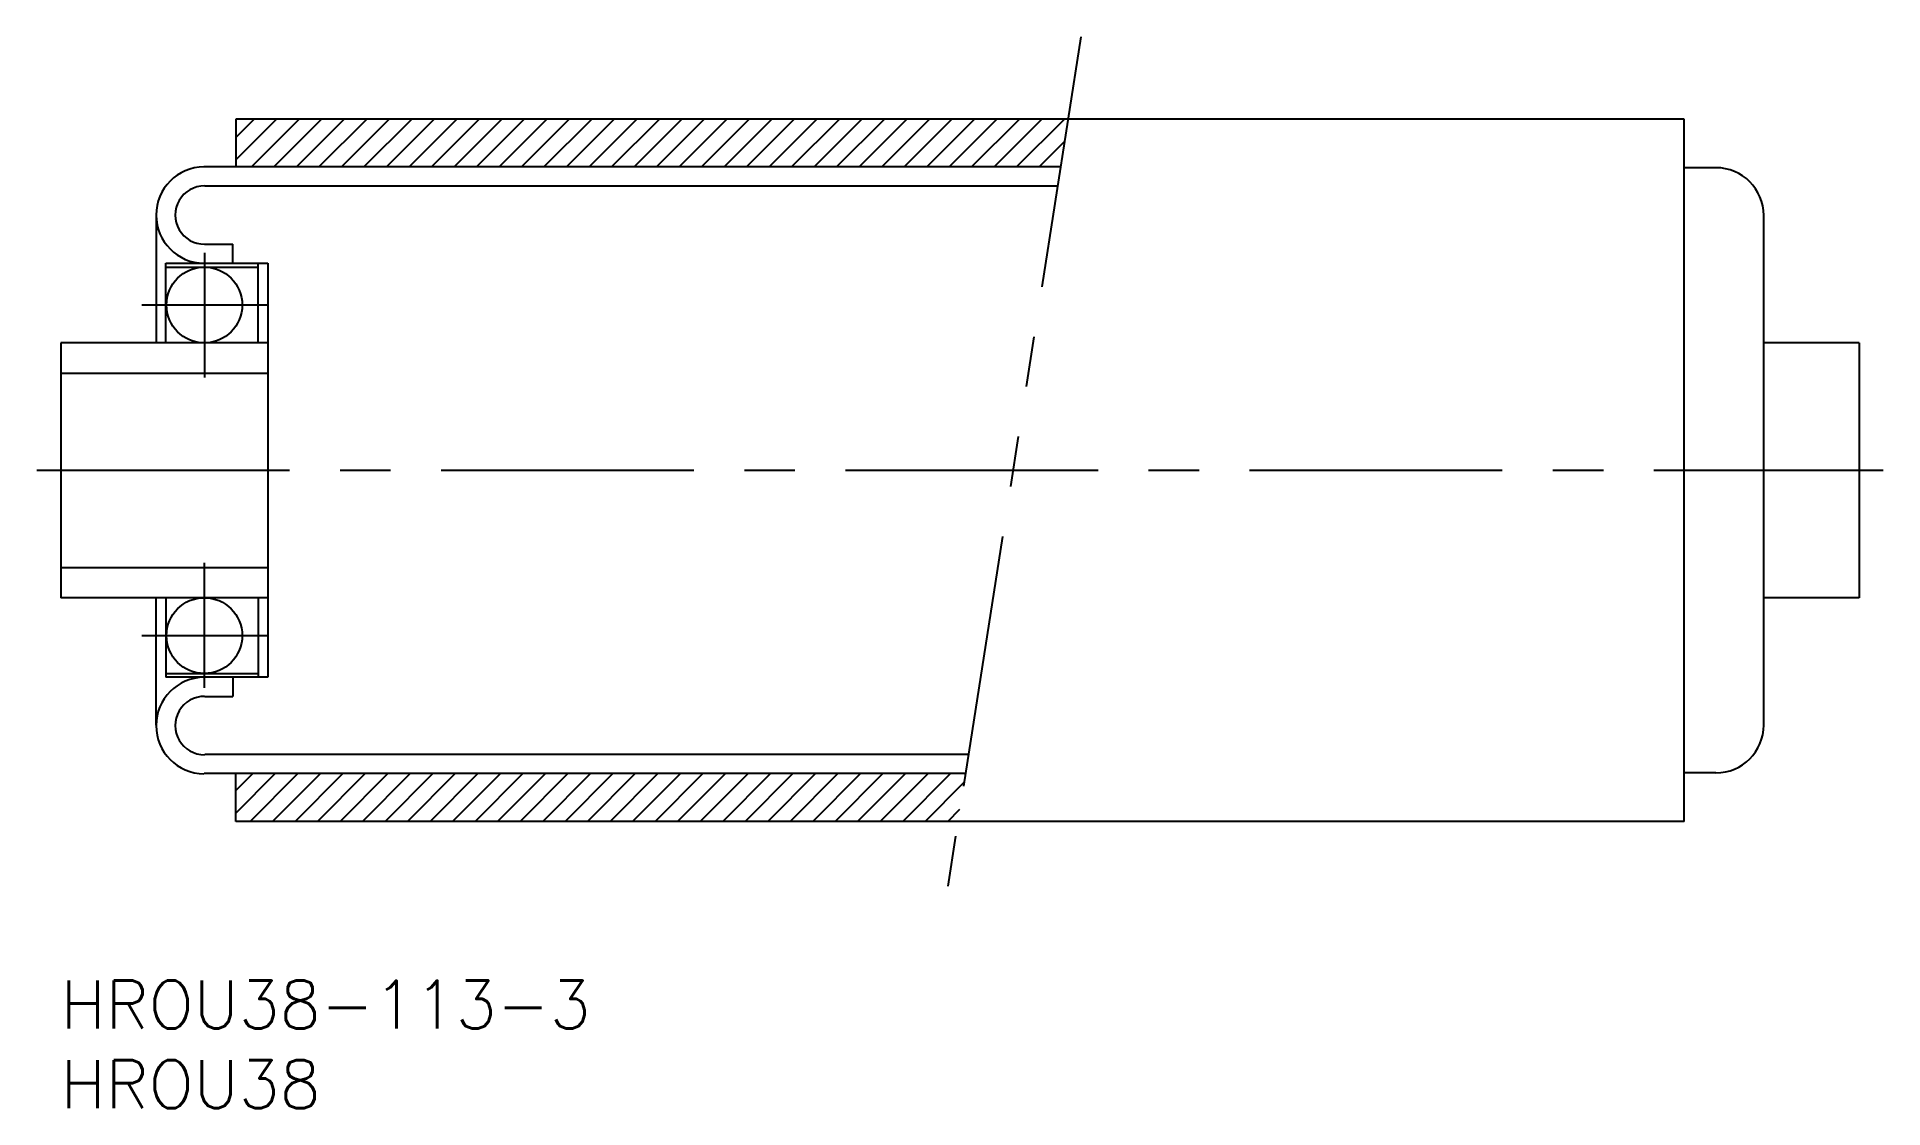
# Model space of a CAD drawing. Extents: x -1 to 114, y -8 to 59.
import ezdxf

# ---------------------------------------------------------------- set-up
doc = ezdxf.new("R2010")
doc.units = 0
doc.header["$LTSCALE"] = 0.5
doc.linetypes.add('CENTER', pattern=[50.8, 31.75, -6.35, 6.35, -6.35])
doc.linetypes.add('PHANTOM', pattern=[63.5, 31.75, -6.35, 6.35, -6.35, 6.35, -6.35])
doc.layers.get('0').update_dxf_attribs({"linetype": 'CONTINUOUS'})
for name, color, linetype in [('MSM_CENTER', 1, 'CENTER'), ('MSM_CONTINUOUS', 7, 'CONTINUOUS'), ('MSM_IMAGINARY', 6, 'PHANTOM'), ('MSM_NARROW', 5, 'CONTINUOUS'), ('MSM_PART_NUMBER', 7, 'CONTINUOUS')]:
    doc.layers.add(name, color=color, linetype=linetype)
doc.styles.get("Standard").update_dxf_attribs({"font": 'txt.shx', "height": 3, "bigfont": 'bigfont.shx'})

# ---------------------------------------------------------------- blocks, each defined once
blk = doc.blocks.new('*U3')
at = {"layer": 'MSM_PART_NUMBER'}
blk.add_text('HROU38-113-3', height=3, dxfattribs=at).set_placement((0, -3))
blk = doc.blocks.new('*U4')
at = {"layer": 'MSM_PART_NUMBER'}
blk.add_text('HROU38', height=3, dxfattribs=at).set_placement((0, -8))
blk = doc.blocks.new('*X6')
at = {"color": 0}
for p, q in [((11, 51.54), (13.56, 54.1)), ((11, 52.95), (12.15, 54.1)), ((11.98, 51.1), (14.98, 54.1)), ((13.39, 51.1), (16.39, 54.1)), ((14.81, 51.1), (17.81, 54.1)), ((16.22, 51.1), (19.22, 54.1)), ((17.64, 51.1), (20.64, 54.1)), ((19.05, 51.1), (22.05, 54.1)), ((20.46, 51.1), (23.46, 54.1)), ((21.88, 51.1), (24.88, 54.1)), ((23.29, 51.1), (26.29, 54.1)), ((24.71, 51.1), (27.71, 54.1)), ((26.12, 51.1), (29.12, 54.1)), ((27.54, 51.1), (30.54, 54.1)), ((28.95, 51.1), (31.95, 54.1)), ((30.36, 51.1), (33.36, 54.1)), ((31.78, 51.1), (34.78, 54.1)), ((33.19, 51.1), (36.19, 54.1)), ((34.61, 51.1), (37.61, 54.1)), ((36.02, 51.1), (39.02, 54.1)), ((37.43, 51.1), (40.43, 54.1)), ((38.85, 51.1), (41.85, 54.1)), ((40.26, 51.1), (43.26, 54.1)), ((41.68, 51.1), (44.68, 54.1)), ((43.09, 51.1), (46.09, 54.1)), ((44.51, 51.1), (47.51, 54.1)), ((45.92, 51.1), (48.92, 54.1)), ((47.33, 51.1), (50.33, 54.1)), ((48.75, 51.1), (51.75, 54.1)), ((50.16, 51.1), (53.16, 54.1)), ((51.58, 51.1), (54.58, 54.1)), ((52.99, 51.1), (55.99, 54.1)), ((54.41, 51.1), (57.41, 54.1)), ((55.82, 51.1), (58.82, 54.1)), ((57.23, 51.1), (60.23, 54.1)), ((58.65, 51.1), (61.65, 54.1)), ((60.06, 51.1), (63.06, 54.1)), ((61.48, 51.1), (63.06, 52.69)), ((11, 10.52), (13.48, 13)), ((11, 11.94), (12.06, 13)), ((11.89, 10), (14.89, 13)), ((13.31, 10), (16.31, 13)), ((14.72, 10), (17.72, 13)), ((16.13, 10), (19.13, 13)), ((17.55, 10), (20.55, 13)), ((18.96, 10), (21.96, 13)), ((20.38, 10), (23.38, 13)), ((21.79, 10), (24.79, 13)), ((23.2, 10), (26.2, 13)), ((24.62, 10), (27.62, 13)), ((26.03, 10), (29.03, 13)), ((27.45, 10), (30.45, 13)), ((28.86, 10), (31.86, 13)), ((30.28, 10), (33.28, 13)), ((31.69, 10), (34.69, 13)), ((33.1, 10), (36.1, 13)), ((34.52, 10), (37.52, 13)), ((35.93, 10), (38.93, 13)), ((37.35, 10), (40.35, 13)), ((38.76, 10), (41.76, 13)), ((40.18, 10), (43.18, 13)), ((41.59, 10), (44.59, 13)), ((43, 10), (46, 13)), ((44.42, 10), (47.42, 13)), ((45.83, 10), (48.83, 13)), ((47.25, 10), (50.25, 13)), ((48.66, 10), (51.66, 13)), ((50.07, 10), (53.07, 13)), ((51.49, 10), (54.49, 13)), ((52.9, 10), (55.9, 13)), ((54.32, 10), (56.75, 12.44)), ((55.73, 10), (56.49, 10.76))]:
    blk.add_line(p, q, dxfattribs=at)

msp = doc.modelspace()

# ---------------------------------------------------------------- linework, layer by layer
at = {"layer": 'MSM_CENTER'}
for p, q in [((9.02, 45.71), (9.02, 37.87)), ((5.1, 42.43), (12.94, 42.43)), ((-1.5, 32.05), (114.5, 32.05)), ((9.02, 18.39), (9.02, 26.23)), ((5.1, 21.67), (12.94, 21.67))]:
    msp.add_line(p, q, dxfattribs=at)
at = {"layer": 'MSM_CONTINUOUS'}
for p, q in [((11, 54.1), (11, 51.1)), ((102, 54.1), (11, 54.1)), ((102, 10), (102, 54.1)), ((62.82, 51.1), (9, 51.1)), ((104, 51.05), (102, 51.05)), ((62.63, 49.9), (9.04, 49.9)), ((6, 48.05), (6, 40.05)), ((107, 16.05), (107, 48.05)), ((9.04, 46.25), (10.8, 46.25)), ((10.8, 45.05), (10.8, 46.25)), ((6.6, 40.05), (6.6, 45.05)), ((6.6, 45.05), (13, 45.05)), ((6.6, 44.81), (12.4, 44.81)), ((12.4, 40.05), (12.4, 45.05)), ((13, 45.05), (13, 19.05)), ((13, 40.05), (0, 40.05)), ((0, 40.05), (0, 24.05)), ((113, 40.05), (107, 40.05)), ((113, 40.05), (113, 24.05)), ((0, 38.15), (13, 38.15)), ((0, 25.95), (13, 25.95)), ((13, 24.05), (0, 24.05)), ((6, 16.05), (6, 24.05)), ((6.6, 24.05), (6.6, 19.05)), ((12.4, 24.05), (12.4, 19.05)), ((113, 24.05), (107, 24.05)), ((6.6, 19.29), (12.4, 19.29)), ((13, 19.05), (6.6, 19.05)), ((10.8, 19.05), (10.8, 17.85)), ((9.04, 17.85), (10.8, 17.85)), ((57.03, 14.2), (9.04, 14.2)), ((56.85, 13), (9, 13)), ((11, 10), (11, 13)), ((104, 13.05), (102, 13.05)), ((102, 10), (11, 10))]:
    msp.add_line(p, q, dxfattribs=at)
for centre in [(9.02, 42.43), (9.02, 21.67)]:
    msp.add_circle(centre, 2.38, dxfattribs=at)
for centre, radius, start, end in [((9.02, 48.08), 3.03, 90.4735, 269.5265), ((104, 48.05), 3, 0, 90), ((9.02, 48.08), 1.83, 89.3904, 270.6096), ((9.02, 16.02), 3.03, 90.4735, 269.5265), ((9.02, 16.02), 1.83, 89.3904, 270.6096), ((104, 16.05), 3, 270, 0)]:
    msp.add_arc(centre, radius, start, end, dxfattribs=at)
at = {"layer": 'MSM_IMAGINARY'}
msp.add_line((64.1, 59.26), (55.4, 3.81), dxfattribs=at)

# ---------------------------------------------------------------- block references
at = {"layer": 'MSM_CONTINUOUS'}
for name in ['*U3', '*U4']:
    msp.add_blockref(name, (0, 0), dxfattribs=at)
at = {"layer": 'MSM_NARROW', "linetype": 'CONTINUOUS'}
msp.add_blockref('*X6', (0, 0), dxfattribs=at)

doc.saveas('drawing.dxf')
